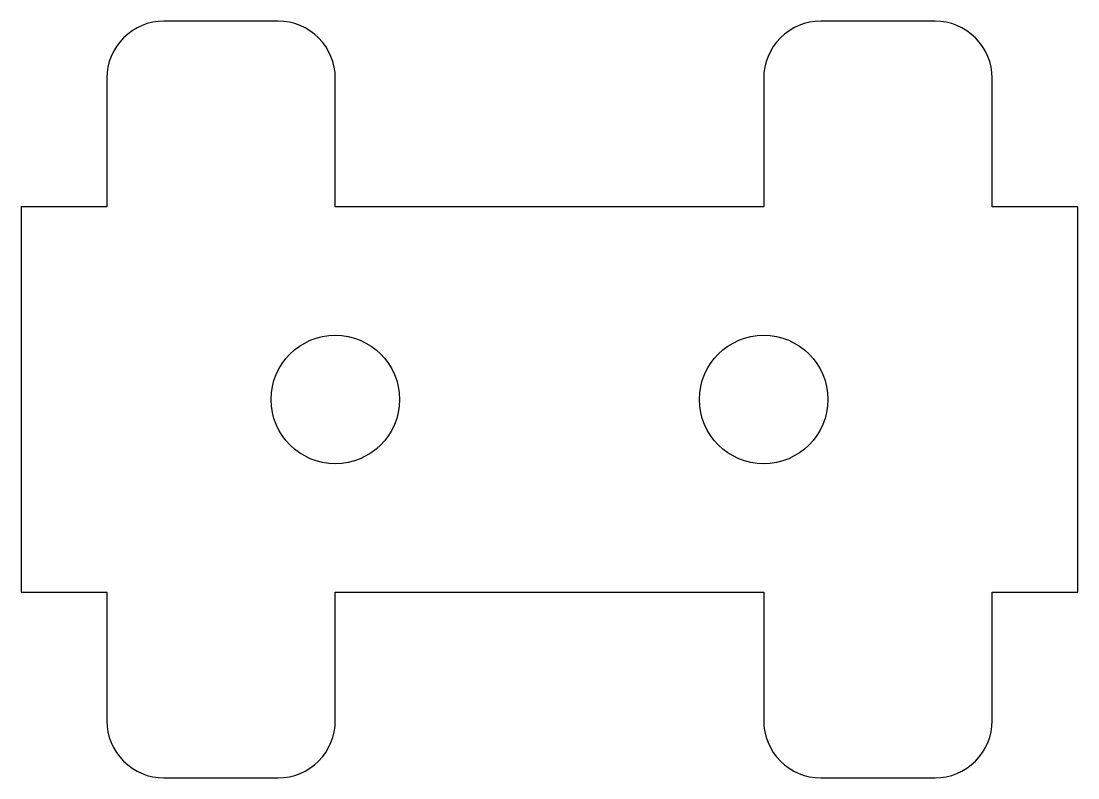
# Model space of a CAD drawing. Header units: millimetres. Extents: x 0 to 37, y -6.5 to 20.
import ezdxf

# ---------------------------------------------------------------- set-up
doc = ezdxf.new("R2010")
doc.units = ezdxf.units.MM

msp = doc.modelspace()

# ---------------------------------------------------------------- linework, layer by layer
msp.add_lwpolyline([(0, 0), (3, 0), (3, -4.5, 0.414214), (5, -6.5), (9, -6.5, 0.414214), (11, -4.5), (11, 0), (26, 0), (26, -4.5, 0.414214), (28, -6.5), (32, -6.5, 0.414214), (34, -4.5), (34, 0), (37, 0), (37, 13.5), (34, 13.5), (34, 18, 0.414214), (32, 20), (28, 20, 0.414214), (26, 18), (26, 13.5), (11, 13.5), (11, 18, 0.414214), (9, 20), (5, 20, 0.414214), (3, 18), (3, 13.5), (0, 13.5)], format="xyb", close=True)
for centre in [(11, 6.75), (26, 6.75)]:
    msp.add_circle(centre, 2.25)

doc.saveas('drawing.dxf')
